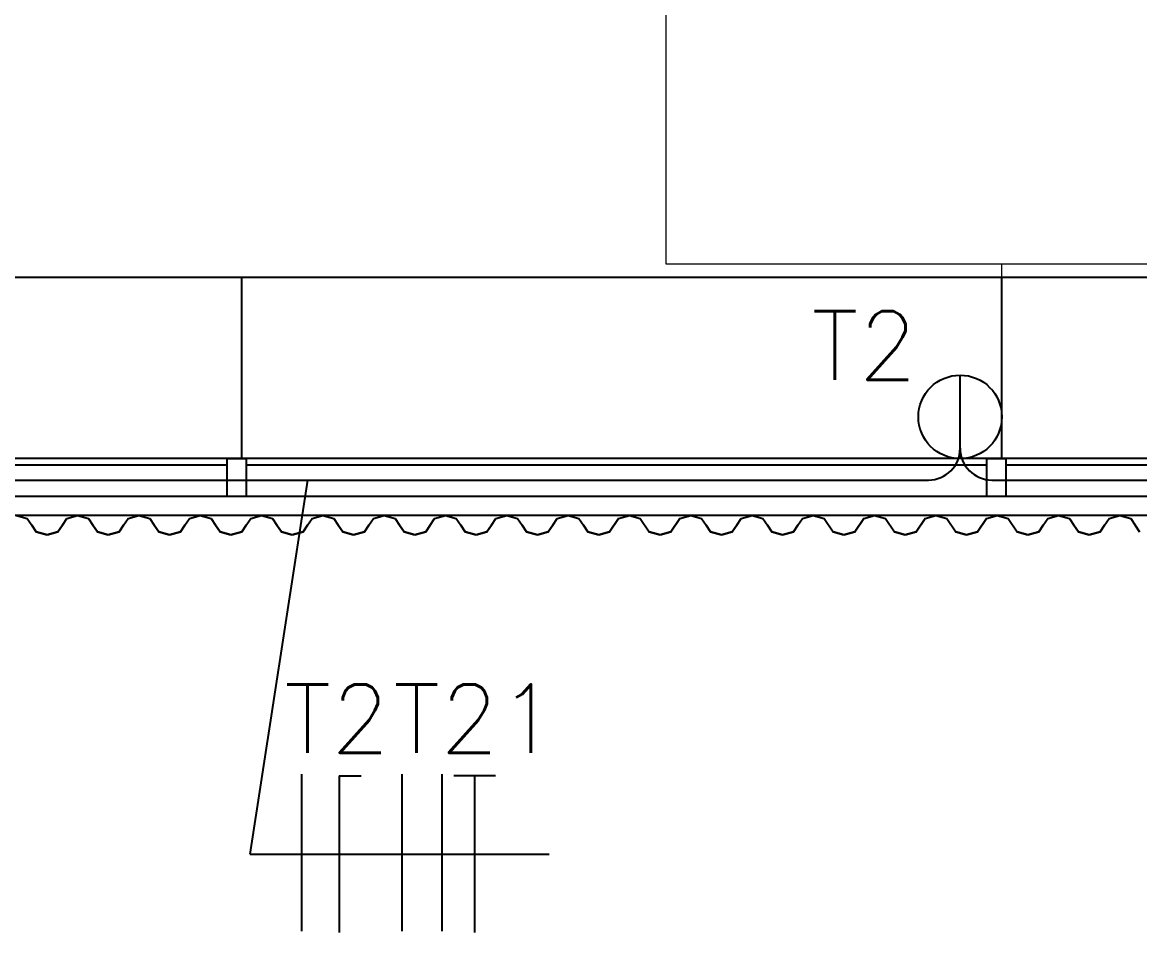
# Model space of a CAD drawing. Header units: millimetres. Extents: x 27525 to 1347740, y 16401 to 59429.
# Drawn here: x 646302 to 648067, y 33234 to 34671 of the extents above; entities that cross this region are included whole.
import ezdxf
from ezdxf.lldxf.tags import DXFTag

# ---------------------------------------------------------------- set-up
doc = ezdxf.new("R2010")
doc.units = ezdxf.units.MM
for name, color, linetype in [('ARQUITETURA', 8, 'Continuous'), ('ELETRICA', 3, 'Continuous'), ('Eletruto embutido no piso', 4, 'HIDDEN'), ('PERFILADO', 2, 'Continuous')]:
    doc.layers.add(name, color=color, linetype=linetype)
doc.layers.add('Mobiliário', color=151, linetype='Continuous', lineweight=9, plot=False)
doc.styles.get("Standard").update_dxf_attribs({"font": 'romans.shx'})
tags = doc.linetypes.add('HIDDEN', pattern=[0.375, 0.25, -0.125]).pattern_tags.tags
tags[6:7] = [DXFTag(74, 4), DXFTag(75, 0), DXFTag(340, '0'), DXFTag(46, 1.0), DXFTag(50, 0.0), DXFTag(44, 0.0), DXFTag(45, 0.0)]
tags[4:5] = [DXFTag(74, 4), DXFTag(75, 0), DXFTag(340, '0'), DXFTag(46, 1.0), DXFTag(50, 0.0), DXFTag(44, 0.0), DXFTag(45, 0.0)]

# ---------------------------------------------------------------- blocks, each defined once
blk = doc.blocks.new('N1')
at = {"layer": 'ARQUITETURA', "color": 4, "lineweight": -2, "ltscale": 1.3}
for q in [(603856.7, 118519.9), (603915.2, 118932.3)]:
    blk.add_line((603856.7, 118932.3), q, dxfattribs=at)
blk = doc.blocks.new('te')
at = {"layer": 'ARQUITETURA', "color": 4, "lineweight": -2}
for p, q in [((645596.8, 24561.6), (645531.3, 24561.6)), ((645564.1, 24561.6), (645564.1, 24314.2))]:
    blk.add_line(p, q, dxfattribs=at)

msp = doc.modelspace()

# ---------------------------------------------------------------- linework, layer by layer
at = {"color": 0}
for p, q in [((646649.055, 34268.373), (645449.055, 34268.373)), ((646649.055, 34268.373), (645449.055, 34268.373)), ((646649.055, 33982.375), (646649.055, 34268.373)), ((646649.055, 33982.375), (646649.055, 34268.373)), ((646649.055, 33982.375), (646649.055, 34268.373)), ((647849.055, 34268.373), (646649.055, 34268.373)), ((646649.055, 33982.375), (646649.055, 34268.373)), ((647849.055, 33982.375), (647849.055, 34268.373)), ((647849.055, 33982.375), (647849.055, 34268.373)), ((647849.055, 33982.375), (647849.055, 34268.373)), ((647849.055, 33982.375), (647849.055, 34268.373)), ((649049.055, 34268.373), (647849.055, 34268.373)), ((646649.055, 33982.375), (645449.055, 33982.375)), ((646649.055, 33982.375), (645449.055, 33982.375)), ((646625.548, 33982.376), (646655.548, 33982.376)), ((646625.548, 33922.376), (646625.548, 33982.376)), ((646625.548, 33922.376), (646625.548, 33982.376)), ((646625.548, 33982.376), (646655.548, 33982.376)), ((647849.055, 33982.375), (646649.055, 33982.375)), ((647849.055, 33982.375), (646649.055, 33982.375)), ((646655.548, 33982.376), (646655.548, 33922.376)), ((646655.548, 33982.376), (646655.548, 33922.376)), ((647825.548, 33922.376), (647825.548, 33982.376)), ((647825.548, 33922.376), (647825.548, 33982.376)), ((649049.055, 33982.375), (647849.055, 33982.375)), ((649049.055, 33982.375), (647849.055, 33982.375)), ((647855.548, 33982.376), (647855.548, 33922.376)), ((647855.548, 33982.376), (647855.548, 33922.376)), ((646625.548, 33972.21), (645455.548, 33972.21)), ((646625.548, 33972.21), (645455.548, 33972.21)), ((647825.548, 33972.21), (646655.548, 33972.21)), ((647825.548, 33972.21), (646655.548, 33972.21)), ((649025.548, 33972.209), (647855.548, 33972.21)), ((649025.548, 33972.209), (647855.548, 33972.21)), ((646625.548, 33922.376), (645455.548, 33922.376)), ((646655.548, 33922.376), (646625.548, 33922.376)), ((646655.548, 33922.376), (646625.548, 33922.376)), ((647825.548, 33922.376), (646655.548, 33922.376)), ((647855.548, 33922.376), (647825.548, 33922.376)), ((647855.548, 33922.376), (647825.548, 33922.376)), ((649025.548, 33922.376), (647855.548, 33922.376)), ((650573.957, 33892.376), (641523.957, 33892.376)), ((646292.941, 33892.376), (646310.053, 33887.955)), ((646292.941, 33892.376), (646310.053, 33887.955)), ((646292.941, 33892.376), (646310.053, 33887.955)), ((646372.629, 33887.955), (646389.741, 33892.376)), ((646372.629, 33887.955), (646389.741, 33892.376)), ((646372.629, 33887.955), (646389.741, 33892.376)), ((646389.741, 33892.376), (646406.853, 33887.955)), ((646389.741, 33892.376), (646406.853, 33887.955)), ((646389.741, 33892.376), (646406.853, 33887.955)), ((646469.429, 33887.955), (646486.541, 33892.376)), ((646469.429, 33887.955), (646486.541, 33892.376)), ((646469.429, 33887.955), (646486.541, 33892.376)), ((646486.541, 33892.376), (646503.653, 33887.955)), ((646486.541, 33892.376), (646503.653, 33887.955)), ((646486.541, 33892.376), (646503.653, 33887.955)), ((646566.229, 33887.955), (646583.341, 33892.376)), ((646566.229, 33887.955), (646583.341, 33892.376)), ((646566.229, 33887.955), (646583.341, 33892.376)), ((646583.341, 33892.376), (646600.453, 33887.955)), ((646583.341, 33892.376), (646600.453, 33887.955)), ((646583.341, 33892.376), (646600.453, 33887.955)), ((646663.029, 33887.955), (646680.141, 33892.376)), ((646663.029, 33887.955), (646680.141, 33892.376)), ((646663.029, 33887.955), (646680.141, 33892.376)), ((646680.141, 33892.376), (646697.253, 33887.955)), ((646680.141, 33892.376), (646697.253, 33887.955)), ((646680.141, 33892.376), (646697.253, 33887.955)), ((646759.829, 33887.955), (646776.94, 33892.376)), ((646759.829, 33887.955), (646776.94, 33892.376)), ((646759.829, 33887.955), (646776.94, 33892.376)), ((646776.94, 33892.376), (646794.053, 33887.955)), ((646776.94, 33892.376), (646794.053, 33887.955)), ((646776.94, 33892.376), (646794.053, 33887.955)), ((646856.628, 33887.955), (646873.74, 33892.376)), ((646856.628, 33887.955), (646873.74, 33892.376)), ((646856.628, 33887.955), (646873.74, 33892.376)), ((646873.74, 33892.376), (646890.852, 33887.955)), ((646873.74, 33892.376), (646890.852, 33887.955)), ((646873.74, 33892.376), (646890.852, 33887.955)), ((646953.428, 33887.955), (646970.54, 33892.376)), ((646953.428, 33887.955), (646970.54, 33892.376)), ((646953.428, 33887.955), (646970.54, 33892.376)), ((646970.54, 33892.376), (646987.652, 33887.955)), ((646970.54, 33892.376), (646987.652, 33887.955)), ((646970.54, 33892.376), (646987.652, 33887.955)), ((647050.228, 33887.955), (647067.34, 33892.376)), ((647050.228, 33887.955), (647067.34, 33892.376)), ((647050.228, 33887.955), (647067.34, 33892.376)), ((647067.34, 33892.376), (647084.452, 33887.955)), ((647067.34, 33892.376), (647084.452, 33887.955)), ((647067.34, 33892.376), (647084.452, 33887.955)), ((647147.028, 33887.955), (647164.14, 33892.376)), ((647147.028, 33887.955), (647164.14, 33892.376)), ((647147.028, 33887.955), (647164.14, 33892.376)), ((647164.14, 33892.376), (647181.252, 33887.955)), ((647164.14, 33892.376), (647181.252, 33887.955)), ((647164.14, 33892.376), (647181.252, 33887.955)), ((647243.828, 33887.955), (647260.94, 33892.376)), ((647243.828, 33887.955), (647260.94, 33892.376)), ((647243.828, 33887.955), (647260.94, 33892.376)), ((647260.94, 33892.376), (647278.051, 33887.955)), ((647260.94, 33892.376), (647278.051, 33887.955)), ((647260.94, 33892.376), (647278.051, 33887.955)), ((647340.628, 33887.955), (647357.739, 33892.376)), ((647340.628, 33887.955), (647357.739, 33892.376)), ((647340.628, 33887.955), (647357.739, 33892.376)), ((647357.739, 33892.376), (647374.851, 33887.955)), ((647357.739, 33892.376), (647374.851, 33887.955)), ((647357.739, 33892.376), (647374.851, 33887.955)), ((647437.428, 33887.955), (647454.539, 33892.376)), ((647437.428, 33887.955), (647454.539, 33892.376)), ((647437.428, 33887.955), (647454.539, 33892.376)), ((647454.539, 33892.376), (647471.651, 33887.955)), ((647454.539, 33892.376), (647471.651, 33887.955)), ((647454.539, 33892.376), (647471.651, 33887.955)), ((647534.227, 33887.955), (647551.339, 33892.376)), ((647534.227, 33887.955), (647551.339, 33892.376)), ((647534.227, 33887.955), (647551.339, 33892.376)), ((647551.339, 33892.376), (647568.451, 33887.955)), ((647551.339, 33892.376), (647568.451, 33887.955)), ((647551.339, 33892.376), (647568.451, 33887.955)), ((647631.027, 33887.955), (647648.139, 33892.376)), ((647631.027, 33887.955), (647648.139, 33892.376)), ((647631.027, 33887.955), (647648.139, 33892.376)), ((647648.139, 33892.376), (647665.251, 33887.955)), ((647648.139, 33892.376), (647665.251, 33887.955)), ((647648.139, 33892.376), (647665.251, 33887.955)), ((647727.827, 33887.955), (647744.939, 33892.376)), ((647727.827, 33887.955), (647744.939, 33892.376)), ((647727.827, 33887.955), (647744.939, 33892.376)), ((647744.939, 33892.376), (647762.051, 33887.955)), ((647744.939, 33892.376), (647762.051, 33887.955)), ((647744.939, 33892.376), (647762.051, 33887.955)), ((647824.627, 33887.955), (647841.739, 33892.376)), ((647824.627, 33887.955), (647841.739, 33892.376)), ((647824.627, 33887.955), (647841.739, 33892.376)), ((647841.739, 33892.376), (647858.85, 33887.955)), ((647841.739, 33892.376), (647858.85, 33887.955)), ((647841.739, 33892.376), (647858.85, 33887.955)), ((647921.427, 33887.955), (647938.538, 33892.376)), ((647921.427, 33887.955), (647938.538, 33892.376)), ((647921.427, 33887.955), (647938.538, 33892.376)), ((647938.538, 33892.376), (647955.65, 33887.955)), ((647938.538, 33892.376), (647955.65, 33887.955)), ((647938.538, 33892.376), (647955.65, 33887.955)), ((648018.227, 33887.955), (648035.339, 33892.376)), ((648018.227, 33887.955), (648035.339, 33892.376)), ((648018.227, 33887.955), (648035.339, 33892.376)), ((648035.339, 33892.376), (648052.45, 33887.955)), ((648035.339, 33892.376), (648052.45, 33887.955)), ((648035.339, 33892.376), (648052.45, 33887.955)), ((646310.053, 33887.955), (646317.141, 33877.282)), ((646310.053, 33887.955), (646317.141, 33877.282)), ((646310.053, 33887.955), (646317.141, 33877.282)), ((646324.229, 33866.61), (646317.141, 33877.282)), ((646317.141, 33877.282), (646324.229, 33866.61)), ((646317.141, 33877.282), (646324.229, 33866.61)), ((646358.453, 33866.61), (646365.541, 33877.282)), ((646365.541, 33877.282), (646358.453, 33866.61)), ((646358.453, 33866.61), (646365.541, 33877.282)), ((646365.541, 33877.282), (646372.629, 33887.955)), ((646365.541, 33877.282), (646372.629, 33887.955)), ((646365.541, 33877.282), (646372.629, 33887.955)), ((646406.853, 33887.955), (646413.941, 33877.282)), ((646406.853, 33887.955), (646413.941, 33877.282)), ((646406.853, 33887.955), (646413.941, 33877.282)), ((646421.029, 33866.61), (646413.941, 33877.282)), ((646413.941, 33877.282), (646421.029, 33866.61)), ((646413.941, 33877.282), (646421.029, 33866.61)), ((646455.253, 33866.61), (646462.341, 33877.282)), ((646462.341, 33877.282), (646455.253, 33866.61)), ((646455.253, 33866.61), (646462.341, 33877.282)), ((646462.341, 33877.282), (646469.429, 33887.955)), ((646462.341, 33877.282), (646469.429, 33887.955)), ((646462.341, 33877.282), (646469.429, 33887.955)), ((646503.653, 33887.955), (646510.741, 33877.282)), ((646503.653, 33887.955), (646510.741, 33877.282)), ((646503.653, 33887.955), (646510.741, 33877.282)), ((646517.829, 33866.61), (646510.741, 33877.282)), ((646510.741, 33877.282), (646517.829, 33866.61)), ((646510.741, 33877.282), (646517.829, 33866.61)), ((646552.053, 33866.61), (646559.141, 33877.282)), ((646559.141, 33877.282), (646552.053, 33866.61)), ((646552.053, 33866.61), (646559.141, 33877.282)), ((646559.141, 33877.282), (646566.229, 33887.955)), ((646559.141, 33877.282), (646566.229, 33887.955)), ((646559.141, 33877.282), (646566.229, 33887.955)), ((646600.453, 33887.955), (646607.541, 33877.282)), ((646600.453, 33887.955), (646607.541, 33877.282)), ((646600.453, 33887.955), (646607.541, 33877.282)), ((646614.629, 33866.61), (646607.541, 33877.282)), ((646607.541, 33877.282), (646614.629, 33866.61)), ((646607.541, 33877.282), (646614.629, 33866.61)), ((646648.853, 33866.61), (646655.941, 33877.282)), ((646655.941, 33877.282), (646648.853, 33866.61)), ((646648.853, 33866.61), (646655.941, 33877.282)), ((646655.941, 33877.282), (646663.029, 33887.955)), ((646655.941, 33877.282), (646663.029, 33887.955)), ((646655.941, 33877.282), (646663.029, 33887.955)), ((646697.253, 33887.955), (646704.34, 33877.282)), ((646697.253, 33887.955), (646704.34, 33877.282)), ((646697.253, 33887.955), (646704.34, 33877.282)), ((646711.429, 33866.61), (646704.34, 33877.282)), ((646704.34, 33877.282), (646711.429, 33866.61)), ((646704.34, 33877.282), (646711.429, 33866.61)), ((646745.653, 33866.61), (646752.74, 33877.282)), ((646752.74, 33877.282), (646745.653, 33866.61)), ((646745.653, 33866.61), (646752.74, 33877.282)), ((646752.74, 33877.282), (646759.829, 33887.955)), ((646752.74, 33877.282), (646759.829, 33887.955)), ((646752.74, 33877.282), (646759.829, 33887.955)), ((646794.053, 33887.955), (646801.14, 33877.282)), ((646794.053, 33887.955), (646801.14, 33877.282)), ((646794.053, 33887.955), (646801.14, 33877.282)), ((646808.229, 33866.61), (646801.14, 33877.282)), ((646801.14, 33877.282), (646808.229, 33866.61)), ((646801.14, 33877.282), (646808.229, 33866.61)), ((646842.453, 33866.61), (646849.54, 33877.282)), ((646849.54, 33877.282), (646842.453, 33866.61)), ((646842.453, 33866.61), (646849.54, 33877.282)), ((646849.54, 33877.282), (646856.628, 33887.955)), ((646849.54, 33877.282), (646856.628, 33887.955)), ((646849.54, 33877.282), (646856.628, 33887.955)), ((646890.852, 33887.955), (646897.94, 33877.282)), ((646890.852, 33887.955), (646897.94, 33877.282)), ((646890.852, 33887.955), (646897.94, 33877.282)), ((646905.028, 33866.61), (646897.94, 33877.282)), ((646897.94, 33877.282), (646905.028, 33866.61)), ((646897.94, 33877.282), (646905.028, 33866.61)), ((646939.252, 33866.61), (646946.34, 33877.282)), ((646946.34, 33877.282), (646939.252, 33866.61)), ((646939.252, 33866.61), (646946.34, 33877.282)), ((646946.34, 33877.282), (646953.428, 33887.955)), ((646946.34, 33877.282), (646953.428, 33887.955)), ((646946.34, 33877.282), (646953.428, 33887.955)), ((646987.652, 33887.955), (646994.74, 33877.282)), ((646987.652, 33887.955), (646994.74, 33877.282)), ((646987.652, 33887.955), (646994.74, 33877.282)), ((647001.828, 33866.61), (646994.74, 33877.282)), ((646994.74, 33877.282), (647001.828, 33866.61)), ((646994.74, 33877.282), (647001.828, 33866.61)), ((647036.052, 33866.61), (647043.14, 33877.282)), ((647043.14, 33877.282), (647036.052, 33866.61)), ((647036.052, 33866.61), (647043.14, 33877.282)), ((647043.14, 33877.282), (647050.228, 33887.955)), ((647043.14, 33877.282), (647050.228, 33887.955)), ((647043.14, 33877.282), (647050.228, 33887.955)), ((647084.452, 33887.955), (647091.54, 33877.282)), ((647084.452, 33887.955), (647091.54, 33877.282)), ((647084.452, 33887.955), (647091.54, 33877.282)), ((647098.628, 33866.61), (647091.54, 33877.282)), ((647091.54, 33877.282), (647098.628, 33866.61)), ((647091.54, 33877.282), (647098.628, 33866.61)), ((647132.852, 33866.61), (647139.94, 33877.282)), ((647139.94, 33877.282), (647132.852, 33866.61)), ((647132.852, 33866.61), (647139.94, 33877.282)), ((647139.94, 33877.282), (647147.028, 33887.955)), ((647139.94, 33877.282), (647147.028, 33887.955)), ((647139.94, 33877.282), (647147.028, 33887.955)), ((647181.252, 33887.955), (647188.34, 33877.282)), ((647181.252, 33887.955), (647188.34, 33877.282)), ((647181.252, 33887.955), (647188.34, 33877.282)), ((647195.428, 33866.61), (647188.34, 33877.282)), ((647188.34, 33877.282), (647195.428, 33866.61)), ((647188.34, 33877.282), (647195.428, 33866.61)), ((647243.828, 33887.955), (647229.652, 33866.61)), ((647229.652, 33866.61), (647243.828, 33887.955)), ((647229.652, 33866.61), (647243.828, 33887.955)), ((647278.051, 33887.955), (647292.228, 33866.61)), ((647278.051, 33887.955), (647292.228, 33866.61)), ((647278.051, 33887.955), (647292.228, 33866.61)), ((647340.628, 33887.955), (647326.451, 33866.61)), ((647326.451, 33866.61), (647340.628, 33887.955)), ((647326.451, 33866.61), (647340.628, 33887.955)), ((647374.851, 33887.955), (647381.939, 33877.282)), ((647374.851, 33887.955), (647381.939, 33877.282)), ((647374.851, 33887.955), (647381.939, 33877.282)), ((647389.028, 33866.61), (647381.939, 33877.282)), ((647381.939, 33877.282), (647389.028, 33866.61)), ((647381.939, 33877.282), (647389.028, 33866.61)), ((647423.251, 33866.61), (647430.339, 33877.282)), ((647430.339, 33877.282), (647423.251, 33866.61)), ((647423.251, 33866.61), (647430.339, 33877.282)), ((647430.339, 33877.282), (647437.428, 33887.955)), ((647430.339, 33877.282), (647437.428, 33887.955)), ((647430.339, 33877.282), (647437.428, 33887.955)), ((647471.651, 33887.955), (647478.739, 33877.282)), ((647471.651, 33887.955), (647478.739, 33877.282)), ((647471.651, 33887.955), (647478.739, 33877.282)), ((647485.828, 33866.61), (647478.739, 33877.282)), ((647478.739, 33877.282), (647485.828, 33866.61)), ((647478.739, 33877.282), (647485.828, 33866.61)), ((647520.051, 33866.61), (647527.139, 33877.282)), ((647527.139, 33877.282), (647520.051, 33866.61)), ((647520.051, 33866.61), (647527.139, 33877.282)), ((647527.139, 33877.282), (647534.227, 33887.955)), ((647527.139, 33877.282), (647534.227, 33887.955)), ((647527.139, 33877.282), (647534.227, 33887.955)), ((647568.451, 33887.955), (647582.627, 33866.61)), ((647568.451, 33887.955), (647582.627, 33866.61)), ((647568.451, 33887.955), (647582.627, 33866.61)), ((647631.027, 33887.955), (647616.851, 33866.61)), ((647616.851, 33866.61), (647631.027, 33887.955)), ((647616.851, 33866.61), (647631.027, 33887.955)), ((647665.251, 33887.955), (647679.427, 33866.61)), ((647665.251, 33887.955), (647679.427, 33866.61)), ((647665.251, 33887.955), (647679.427, 33866.61)), ((647727.827, 33887.955), (647713.651, 33866.61)), ((647713.651, 33866.61), (647727.827, 33887.955)), ((647713.651, 33866.61), (647727.827, 33887.955)), ((647762.051, 33887.955), (647776.227, 33866.61)), ((647762.051, 33887.955), (647776.227, 33866.61)), ((647762.051, 33887.955), (647776.227, 33866.61)), ((647824.627, 33887.955), (647810.451, 33866.61)), ((647810.451, 33866.61), (647824.627, 33887.955)), ((647810.451, 33866.61), (647824.627, 33887.955)), ((647858.85, 33887.955), (647873.027, 33866.61)), ((647858.85, 33887.955), (647873.027, 33866.61)), ((647858.85, 33887.955), (647873.027, 33866.61)), ((647907.25, 33866.61), (647914.339, 33877.282)), ((647914.339, 33877.282), (647907.25, 33866.61)), ((647907.25, 33866.61), (647914.339, 33877.282)), ((647914.339, 33877.282), (647921.427, 33887.955)), ((647914.339, 33877.282), (647921.427, 33887.955)), ((647914.339, 33877.282), (647921.427, 33887.955)), ((647955.65, 33887.955), (647962.738, 33877.282)), ((647955.65, 33887.955), (647962.738, 33877.282)), ((647955.65, 33887.955), (647962.738, 33877.282)), ((647969.827, 33866.61), (647962.738, 33877.282)), ((647962.738, 33877.282), (647969.827, 33866.61)), ((647962.738, 33877.282), (647969.827, 33866.61)), ((648004.05, 33866.61), (648011.139, 33877.282)), ((648011.139, 33877.282), (648004.05, 33866.61)), ((648004.05, 33866.61), (648011.139, 33877.282)), ((648011.139, 33877.282), (648018.227, 33887.955)), ((648011.139, 33877.282), (648018.227, 33887.955)), ((648011.139, 33877.282), (648018.227, 33887.955)), ((648052.45, 33887.955), (648059.538, 33877.282)), ((648052.45, 33887.955), (648059.538, 33877.282)), ((648052.45, 33887.955), (648059.538, 33877.282)), ((648066.627, 33866.61), (648059.538, 33877.282)), ((648059.538, 33877.282), (648066.627, 33866.61)), ((648059.538, 33877.282), (648066.627, 33866.61)), ((646324.229, 33866.61), (646341.341, 33862.189)), ((646341.341, 33862.189), (646324.229, 33866.61)), ((646324.229, 33866.61), (646341.341, 33862.189)), ((646341.341, 33862.189), (646358.453, 33866.61)), ((646358.453, 33866.61), (646341.341, 33862.189)), ((646341.341, 33862.189), (646358.453, 33866.61)), ((646421.029, 33866.61), (646438.141, 33862.189)), ((646438.141, 33862.189), (646421.029, 33866.61)), ((646421.029, 33866.61), (646438.141, 33862.189)), ((646438.141, 33862.189), (646455.253, 33866.61)), ((646455.253, 33866.61), (646438.141, 33862.189)), ((646438.141, 33862.189), (646455.253, 33866.61)), ((646517.829, 33866.61), (646534.941, 33862.189)), ((646534.941, 33862.189), (646517.829, 33866.61)), ((646517.829, 33866.61), (646534.941, 33862.189)), ((646534.941, 33862.189), (646552.053, 33866.61)), ((646552.053, 33866.61), (646534.941, 33862.189)), ((646534.941, 33862.189), (646552.053, 33866.61)), ((646614.629, 33866.61), (646631.741, 33862.189)), ((646631.741, 33862.189), (646614.629, 33866.61)), ((646614.629, 33866.61), (646631.741, 33862.189)), ((646631.741, 33862.189), (646648.853, 33866.61)), ((646648.853, 33866.61), (646631.741, 33862.189)), ((646631.741, 33862.189), (646648.853, 33866.61)), ((646711.429, 33866.61), (646728.54, 33862.189)), ((646728.54, 33862.189), (646711.429, 33866.61)), ((646711.429, 33866.61), (646728.54, 33862.189)), ((646728.54, 33862.189), (646745.653, 33866.61)), ((646745.653, 33866.61), (646728.54, 33862.189)), ((646728.54, 33862.189), (646745.653, 33866.61)), ((646808.229, 33866.61), (646825.34, 33862.189)), ((646825.34, 33862.189), (646808.229, 33866.61)), ((646808.229, 33866.61), (646825.34, 33862.189)), ((646825.34, 33862.189), (646842.453, 33866.61)), ((646842.453, 33866.61), (646825.34, 33862.189)), ((646825.34, 33862.189), (646842.453, 33866.61)), ((646905.028, 33866.61), (646922.14, 33862.189)), ((646922.14, 33862.189), (646905.028, 33866.61)), ((646905.028, 33866.61), (646922.14, 33862.189)), ((646922.14, 33862.189), (646939.252, 33866.61)), ((646939.252, 33866.61), (646922.14, 33862.189)), ((646922.14, 33862.189), (646939.252, 33866.61)), ((647001.828, 33866.61), (647018.94, 33862.189)), ((647018.94, 33862.189), (647001.828, 33866.61)), ((647001.828, 33866.61), (647018.94, 33862.189)), ((647018.94, 33862.189), (647036.052, 33866.61)), ((647036.052, 33866.61), (647018.94, 33862.189)), ((647018.94, 33862.189), (647036.052, 33866.61)), ((647098.628, 33866.61), (647115.74, 33862.189)), ((647115.74, 33862.189), (647098.628, 33866.61)), ((647098.628, 33866.61), (647115.74, 33862.189)), ((647115.74, 33862.189), (647132.852, 33866.61)), ((647132.852, 33866.61), (647115.74, 33862.189)), ((647115.74, 33862.189), (647132.852, 33866.61)), ((647195.428, 33866.61), (647212.54, 33862.189)), ((647212.54, 33862.189), (647195.428, 33866.61)), ((647195.428, 33866.61), (647212.54, 33862.189)), ((647212.54, 33862.189), (647229.652, 33866.61)), ((647229.652, 33866.61), (647212.54, 33862.189)), ((647212.54, 33862.189), (647229.652, 33866.61)), ((647292.228, 33866.61), (647309.339, 33862.189)), ((647309.339, 33862.189), (647292.228, 33866.61)), ((647292.228, 33866.61), (647309.339, 33862.189)), ((647309.339, 33862.189), (647326.451, 33866.61)), ((647326.451, 33866.61), (647309.339, 33862.189)), ((647309.339, 33862.189), (647326.451, 33866.61)), ((647389.028, 33866.61), (647406.139, 33862.189)), ((647406.139, 33862.189), (647389.028, 33866.61)), ((647389.028, 33866.61), (647406.139, 33862.189)), ((647406.139, 33862.189), (647423.251, 33866.61)), ((647423.251, 33866.61), (647406.139, 33862.189)), ((647406.139, 33862.189), (647423.251, 33866.61)), ((647485.828, 33866.61), (647502.939, 33862.189)), ((647502.939, 33862.189), (647485.828, 33866.61)), ((647485.828, 33866.61), (647502.939, 33862.189)), ((647502.939, 33862.189), (647520.051, 33866.61)), ((647520.051, 33866.61), (647502.939, 33862.189)), ((647502.939, 33862.189), (647520.051, 33866.61)), ((647582.627, 33866.61), (647599.739, 33862.189)), ((647599.739, 33862.189), (647582.627, 33866.61)), ((647582.627, 33866.61), (647599.739, 33862.189)), ((647599.739, 33862.189), (647616.851, 33866.61)), ((647616.851, 33866.61), (647599.739, 33862.189)), ((647599.739, 33862.189), (647616.851, 33866.61)), ((647679.427, 33866.61), (647696.539, 33862.189)), ((647696.539, 33862.189), (647679.427, 33866.61)), ((647679.427, 33866.61), (647696.539, 33862.189)), ((647696.539, 33862.189), (647713.651, 33866.61)), ((647713.651, 33866.61), (647696.539, 33862.189)), ((647696.539, 33862.189), (647713.651, 33866.61)), ((647776.227, 33866.61), (647793.339, 33862.189)), ((647793.339, 33862.189), (647776.227, 33866.61)), ((647776.227, 33866.61), (647793.339, 33862.189)), ((647793.339, 33862.189), (647810.451, 33866.61)), ((647810.451, 33866.61), (647793.339, 33862.189)), ((647793.339, 33862.189), (647810.451, 33866.61)), ((647873.027, 33866.61), (647890.139, 33862.189)), ((647890.139, 33862.189), (647873.027, 33866.61)), ((647873.027, 33866.61), (647890.139, 33862.189)), ((647890.139, 33862.189), (647907.25, 33866.61)), ((647907.25, 33866.61), (647890.139, 33862.189)), ((647890.139, 33862.189), (647907.25, 33866.61)), ((647969.827, 33866.61), (647986.939, 33862.189)), ((647986.939, 33862.189), (647969.827, 33866.61)), ((647969.827, 33866.61), (647986.939, 33862.189)), ((647986.939, 33862.189), (648004.05, 33866.61)), ((648004.05, 33866.61), (647986.939, 33862.189)), ((647986.939, 33862.189), (648004.05, 33866.61))]:
    msp.add_line(p, q, dxfattribs=at)
at = {"layer": 'ARQUITETURA', "color": 4, "lineweight": -2, "ltscale": 1.3}
for p, q in [((646743.333, 33484.207), (646743.333, 33236.807)), ((646901.54, 33484.207), (646901.54, 33236.807)), ((646964.551, 33484.207), (646964.551, 33236.807))]:
    msp.add_line(p, q, dxfattribs=at)
at = {"layer": 'ELETRICA'}
for p, q in [((647783.199, 33982.375), (647783.199, 34114.087)), ((647825.548, 33982.376), (647855.548, 33982.376)), ((647825.548, 33982.376), (647855.548, 33982.376))]:
    msp.add_line(p, q, dxfattribs=at)
msp.add_circle((647783.199, 34048.231), 65.856, dxfattribs=at)
at = {"layer": 'Eletruto embutido no piso', "ltscale": 400}
for p, q in [((645943.561, 33948.589), (647733.199, 33948.589)), ((647833.199, 33948.589), (649533.199, 33948.589))]:
    msp.add_line(p, q, dxfattribs=at)
for centre, start, end in [((647733.199, 33998.589), 270, 0), ((647833.199, 33998.589), 180, 270)]:
    msp.add_arc(centre, 50, start, end, dxfattribs=at)
at = {"layer": 'Mobiliário'}
for p, q in [((647318.928, 34289.385), (647318.928, 34702.392)), ((649818.441, 34289.385), (647318.928, 34289.385)), ((647849.055, 34268.373), (647849.055, 34289.385)), ((647849.055, 34268.373), (647849.055, 34289.385))]:
    msp.add_line(p, q, dxfattribs=at)
at = {"layer": 'PERFILADO', "color": 1, "lineweight": -2, "ltscale": 1.3}
for q in [(646752.922, 33948.589), (647134.154, 33358.047)]:
    msp.add_line((646662.076, 33358.047), q, dxfattribs=at)

# ---------------------------------------------------------------- block references
at = {"layer": 'ARQUITETURA', "color": 1, "lineweight": -2, "xscale": 0.6, "yscale": 0.6, "zscale": 0.6}
msp.add_blockref('N1', (284488.369, -37877.615), dxfattribs=at)
at = {"layer": 'PERFILADO', "color": 1, "lineweight": -2}
msp.add_blockref('te', (1452.471, 8920.13), dxfattribs=at)

# ---------------------------------------------------------------- texts
at = {"layer": 'ELETRICA'}
for s, p in [('T2', (647548.534, 34106.89)), ('T2', (646715.668, 33518.128)), ('T21', (646887.899, 33518.128))]:
    msp.add_text(s, height=108, dxfattribs=at).set_placement(p)

doc.saveas('drawing.dxf')
